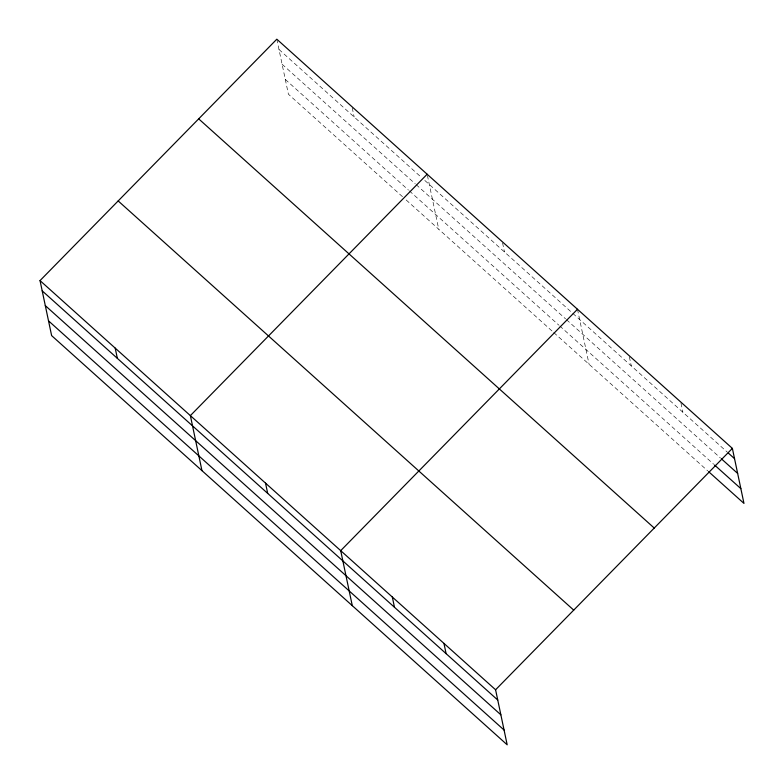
<?xml version="1.0" encoding="UTF-8"?>
<svg xmlns="http://www.w3.org/2000/svg" width="784" height="784" viewBox="0 0 784 784"><rect width="100%" height="100%" fill="white"/><g stroke="black" fill="none" stroke-linecap="round" stroke-linejoin="round"><path stroke-width="0.59" stroke-dasharray="3.92 2.94" d="M278.986 49.47L421.165 177.174M424.791 180.428L727.287 452.143M282.093 64.239L415.226 183.809M416.128 184.622L565.558 318.843M566.46 319.656L720.437 457.964M285.307 79.449L408.464 190.081M409.375 190.894L558.796 325.115M559.707 325.928L713.685 464.236M402.525 196.715L288.414 94.227L277.066 40.337M406.151 199.969L552.857 331.75M553.759 332.563L707.736 470.87M680.982 403.152L682.903 412.276M629.356 356.779L631.277 365.903M577.485 309.259L589.078 364.286M502.564 242.893L504.484 252.017M427.398 175.371L438.746 229.251M352.232 107.859L354.152 116.983"/><path stroke-width="1.18" d="M40.033 280.594L495.586 689.773L507.179 744.8L51.626 335.611L40.033 280.594L276.821 39.2L732.374 448.389L743.967 503.406L708.648 471.684M427.153 174.234L190.365 415.618L201.958 470.645M577.485 309.259L340.697 550.652L352.29 605.679M495.586 689.773L732.374 448.389M728.199 452.956L734.539 458.65M721.349 458.777L737.646 473.418M714.587 465.049L740.86 488.638M198.685 118.854L654.228 528.044M118.168 200.929L573.721 610.119M42.199 290.854L497.752 700.043M45.305 305.623L500.858 714.812M48.51 320.842L504.063 730.031M443.95 643.399L446.116 653.67M392.323 597.026L394.489 607.296M265.531 483.14L267.697 493.401M115.199 348.106L117.365 358.376"/></g></svg>
